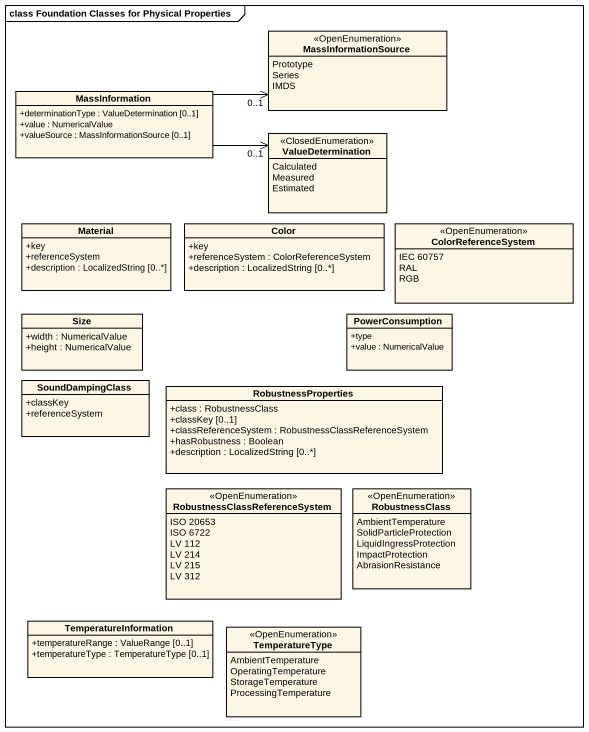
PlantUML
@startuml
mainframe class Foundation Classes for Physical Properties
hide circle
hide empty members
skinparam classAttributeIconSize 0
enum MassInformationSource <<OpenEnumeration>> {
  Prototype
  Series
  IMDS
}
class MassInformation {
  +determinationType : ValueDetermination [0..1]
  +value : NumericalValue
  +valueSource : MassInformationSource [0..1]
}
enum ValueDetermination <<ClosedEnumeration>> {
  Calculated
  Measured
  Estimated
}
class Material {
  +key
  +referenceSystem
  +description : LocalizedString [0..*]
}
class Color {
  +key
  +referenceSystem : ColorReferenceSystem
  +description : LocalizedString [0..*]
}
enum ColorReferenceSystem <<OpenEnumeration>> {
  IEC 60757
  RAL
  RGB
}
class Size {
  +width : NumericalValue
  +height : NumericalValue
}
class PowerConsumption {
  +type
  +value : NumericalValue
}
class SoundDampingClass {
  +classKey
  +referenceSystem
}
class RobustnessProperties {
  +class : RobustnessClass
  +classKey [0..1]
  +classReferenceSystem : RobustnessClassReferenceSystem
  +hasRobustness : Boolean
  +description : LocalizedString [0..*]
}
enum "RobustnessClassReferenceSystem" as RobustnessClassReferenceSyst <<OpenEnumeration>> {
  ISO 20653
  ISO 6722
  LV 112
  LV 214
  LV 215
  LV 312
}
enum RobustnessClass <<OpenEnumeration>> {
  AmbientTemperature
  SolidParticleProtection
  LiquidIngressProtection
  ImpactProtection
  AbrasionResistance
}
class TemperatureInformation {
  +temperatureRange : ValueRange [0..1]
  +temperatureType : TemperatureType [0..1]
}
enum TemperatureType <<OpenEnumeration>> {
  AmbientTemperature
  OperatingTemperature
  StorageTemperature
  ProcessingTemperature
}
MassInformation -right-> "0..1" MassInformationSource
MassInformation -right-> "0..1" ValueDetermination
@enduml
